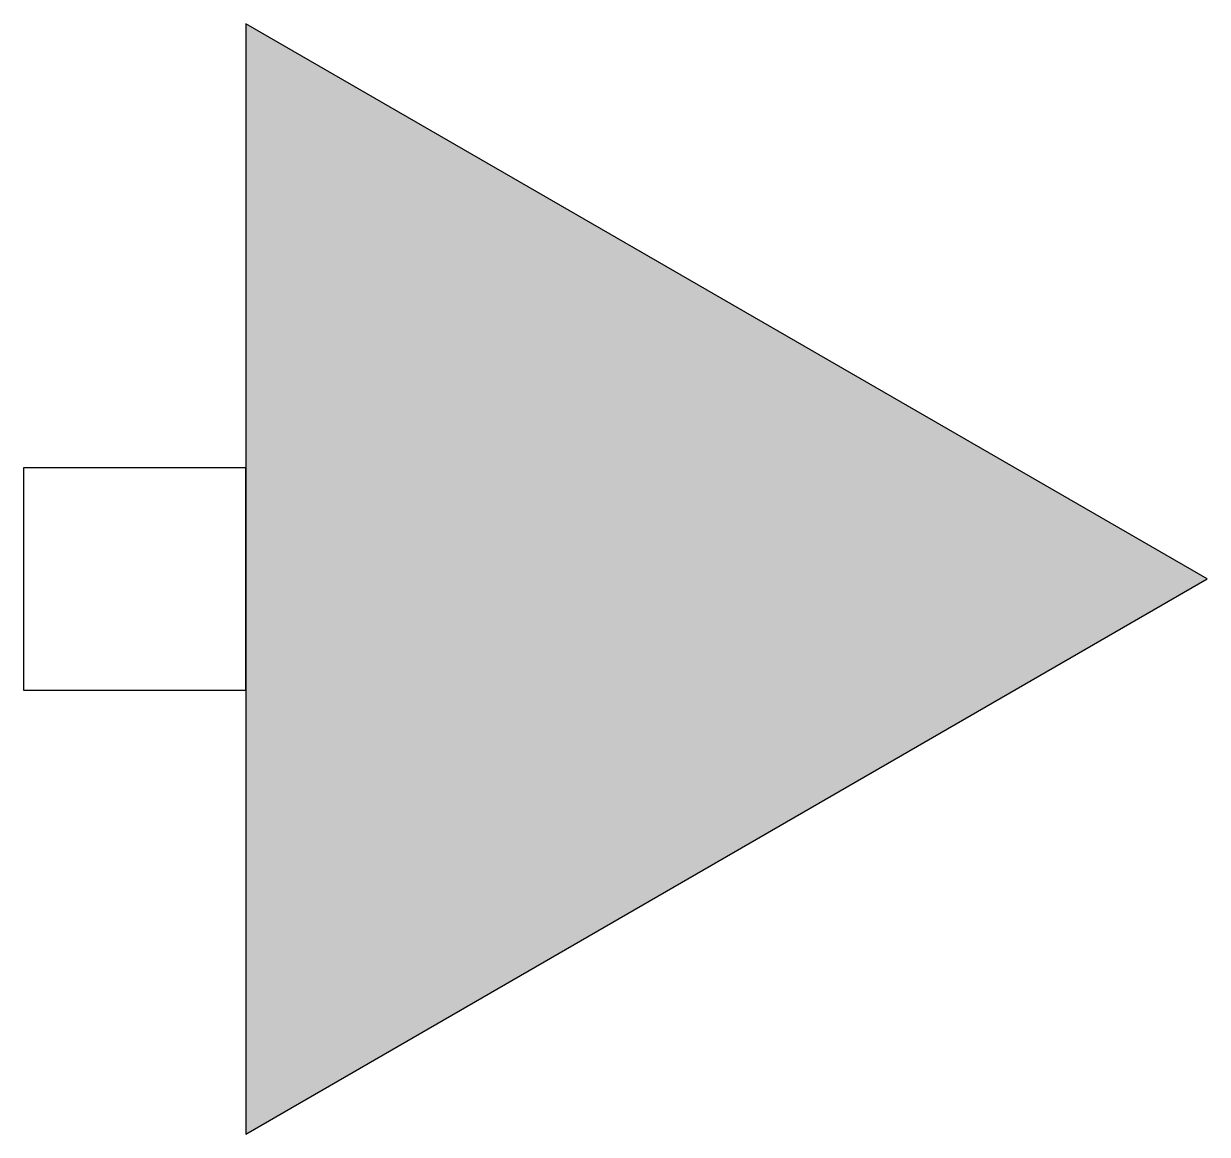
# Model space of a CAD drawing. Header units: millimetres. Extents: x -3091.689 to -3091.263, y 3752.746 to 3753.146.
import ezdxf

# ---------------------------------------------------------------- set-up
doc = ezdxf.new("R2010")
doc.units = ezdxf.units.MM
doc.header["$LTSCALE"] = 10
doc.layers.add('Ele_tomadas', color=2, linetype='Continuous')

msp = doc.modelspace()

# ---------------------------------------------------------------- hatches: boundary and pattern name
at = {"layer": 'Ele_tomadas'}
msp.add_hatch(color=1, dxfattribs=at).paths.add_polyline_path([(-3091.60939, 3752.74586), (-3091.26298, 3752.94586), (-3091.60939, 3753.14586)])

# ---------------------------------------------------------------- linework, layer by layer
at = {"layer": 'Ele_tomadas', "color": 3}
for points in [[(-3091.60939, 3752.74586), (-3091.26298, 3752.94586), (-3091.60939, 3753.14586)], [(-3091.68939, 3752.90586), (-3091.60939, 3752.90586), (-3091.60939, 3752.98586), (-3091.68939, 3752.98586)]]:
    msp.add_lwpolyline(points, close=True, dxfattribs=at)

doc.saveas('drawing.dxf')
